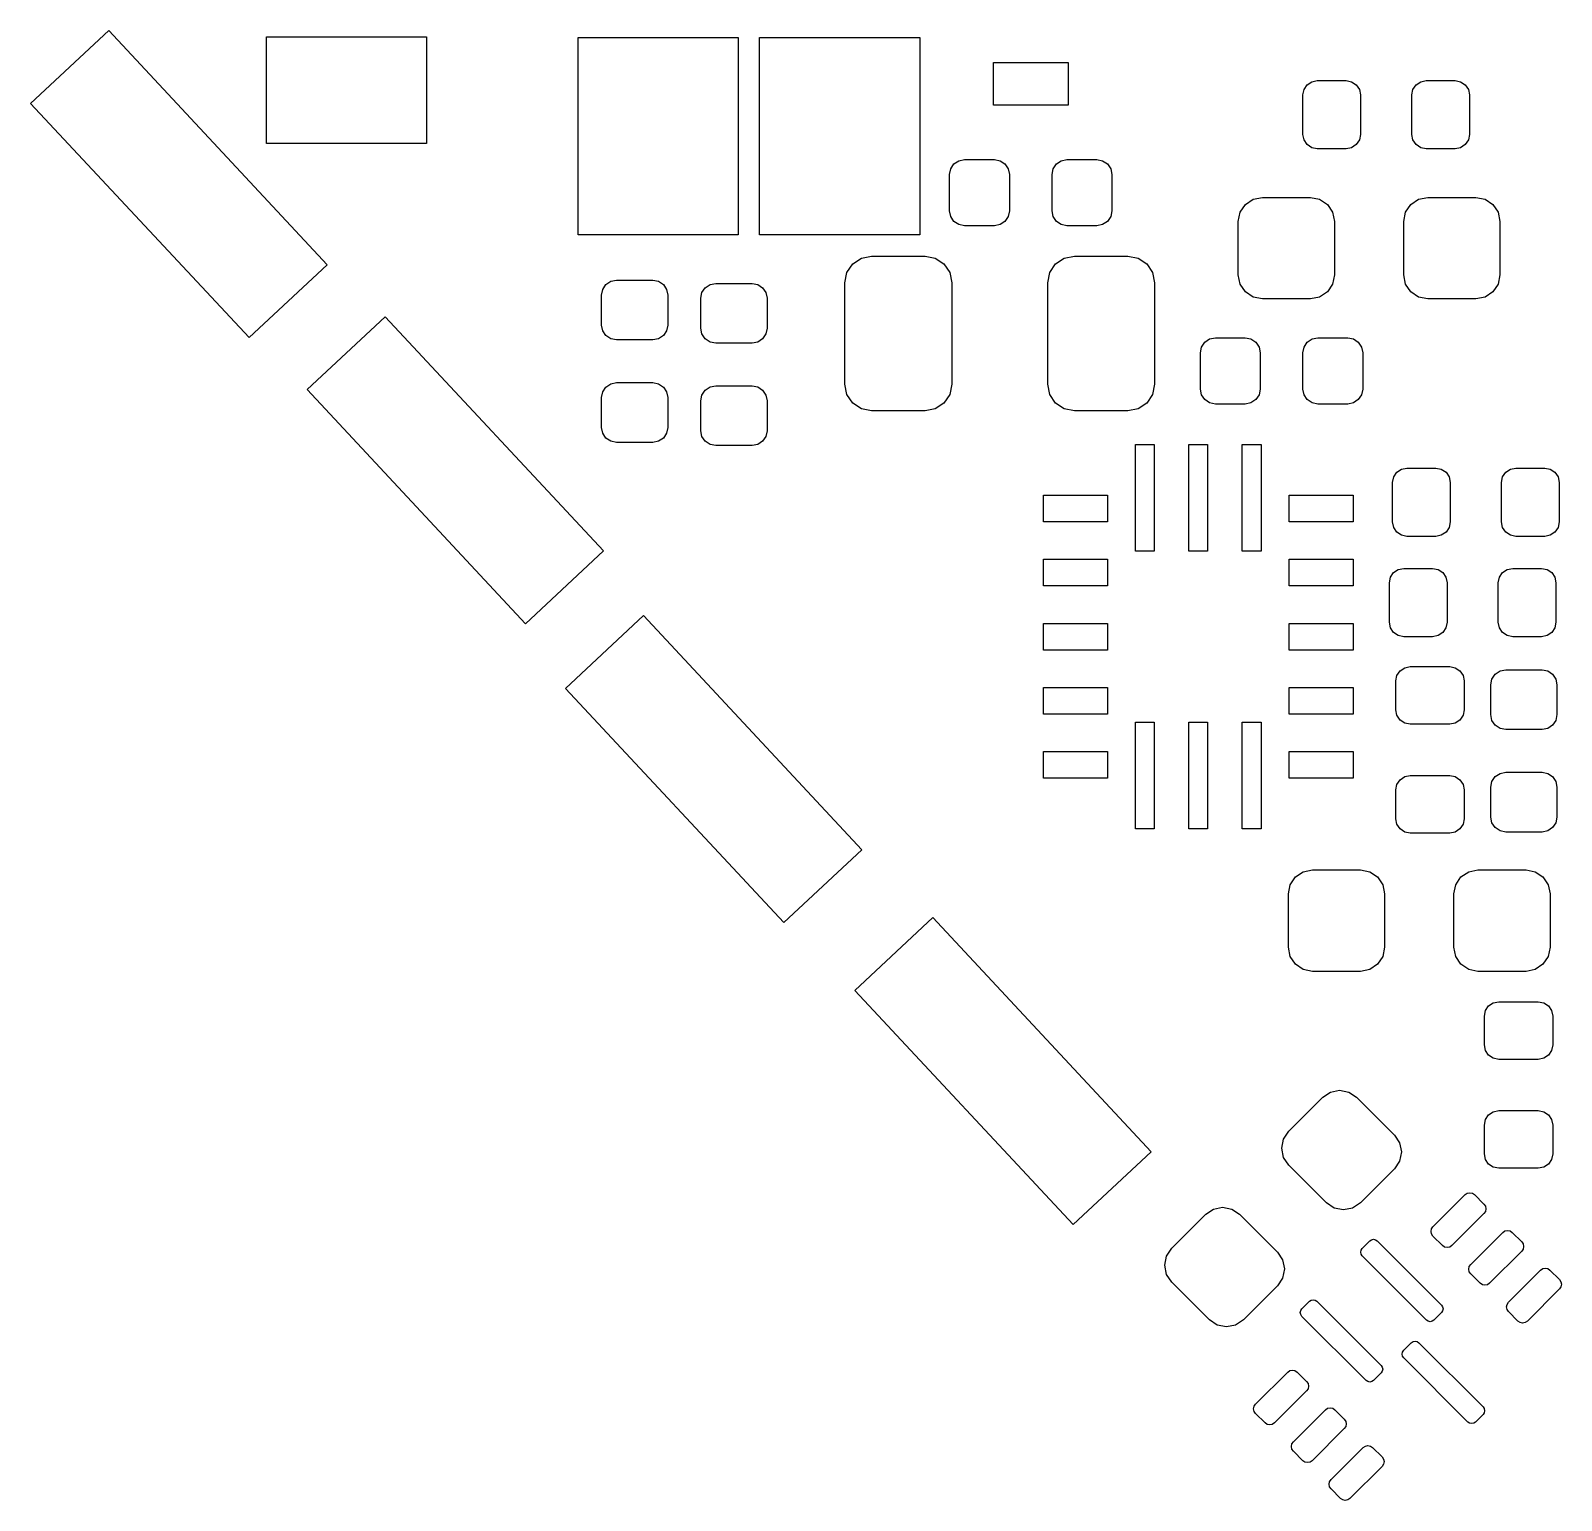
# Model space of a CAD drawing. Extents: x -26 to 30.3, y -6.7 to 48.3.
# Drawn here: x -14.53 to -0.19, y -2.39 to 11.38 of the extents above; entities that cross this region are included whole.
import ezdxf

# ---------------------------------------------------------------- set-up
doc = ezdxf.new("R2010")
doc.units = 0
doc.layers.add('BLACK', color=7, linetype='CONTINUOUS')

msp = doc.modelspace()

# ---------------------------------------------------------------- linework, layer by layer
at = {"layer": 'BLACK', "linetype": 'CONTINUOUS'}
for p, q in [((-14.534342, 10.697533), (-13.802989, 11.379532)), ((-13.802989, 11.379532), (-11.756994, 9.185471)), ((-12.325668, 10.321502), (-12.325668, 11.321502)), ((-12.325668, 11.321502), (-10.825668, 11.321502)), ((-10.825668, 11.321502), (-10.825668, 10.321502)), ((-9.405668, 9.466502), (-9.405668, 11.316502)), ((-9.405668, 11.316502), (-7.905668, 11.316502)), ((-7.905668, 11.316502), (-7.905668, 9.466502)), ((-7.705668, 9.466502), (-7.705668, 11.316502)), ((-7.705668, 11.316502), (-6.205668, 11.316502)), ((-6.205668, 11.316502), (-6.205668, 9.466502)), ((-5.515668, 10.681502), (-5.515668, 11.081502)), ((-5.515668, 11.081502), (-4.815668, 11.081502)), ((-4.815668, 11.081502), (-4.815668, 10.681502)), ((-2.576127, 10.871961), (-2.53233, 10.901226)), ((-2.53233, 10.901226), (-2.480668, 10.911502)), ((-2.480668, 10.911502), (-2.210668, 10.911502)), ((-2.210668, 10.911502), (-2.159006, 10.901226)), ((-2.159006, 10.901226), (-2.115209, 10.871961)), ((-1.556127, 10.871961), (-1.51233, 10.901226)), ((-1.51233, 10.901226), (-1.460668, 10.911502)), ((-1.460668, 10.911502), (-1.190668, 10.911502)), ((-1.190668, 10.911502), (-1.139006, 10.901226)), ((-1.139006, 10.901226), (-1.095209, 10.871961)), ((-2.615668, 10.776502), (-2.605392, 10.828164)), ((-2.615668, 10.406502), (-2.615668, 10.776502)), ((-2.605392, 10.828164), (-2.576127, 10.871961)), ((-2.115209, 10.871961), (-2.085944, 10.828164)), ((-2.085944, 10.828164), (-2.075668, 10.776502)), ((-2.075668, 10.776502), (-2.075668, 10.406502)), ((-1.595668, 10.776502), (-1.585392, 10.828164)), ((-1.595668, 10.406502), (-1.595668, 10.776502)), ((-1.585392, 10.828164), (-1.556127, 10.871961)), ((-1.095209, 10.871961), (-1.065944, 10.828164)), ((-1.065944, 10.828164), (-1.055668, 10.776502)), ((-1.055668, 10.776502), (-1.055668, 10.406502)), ((-12.488347, 8.503472), (-14.534342, 10.697533)), ((-4.815668, 10.681502), (-5.515668, 10.681502)), ((-2.605392, 10.35484), (-2.615668, 10.406502)), ((-2.576127, 10.311043), (-2.605392, 10.35484)), ((-2.085944, 10.35484), (-2.115209, 10.311043)), ((-2.075668, 10.406502), (-2.085944, 10.35484)), ((-1.585392, 10.35484), (-1.595668, 10.406502)), ((-1.556127, 10.311043), (-1.585392, 10.35484)), ((-1.065944, 10.35484), (-1.095209, 10.311043)), ((-1.055668, 10.406502), (-1.065944, 10.35484)), ((-10.825668, 10.321502), (-12.325668, 10.321502)), ((-2.53233, 10.281778), (-2.576127, 10.311043)), ((-2.480668, 10.271502), (-2.53233, 10.281778)), ((-2.210668, 10.271502), (-2.480668, 10.271502)), ((-2.159006, 10.281778), (-2.210668, 10.271502)), ((-2.115209, 10.311043), (-2.159006, 10.281778)), ((-1.51233, 10.281778), (-1.556127, 10.311043)), ((-1.460668, 10.271502), (-1.51233, 10.281778)), ((-1.190668, 10.271502), (-1.460668, 10.271502)), ((-1.139006, 10.281778), (-1.190668, 10.271502)), ((-1.095209, 10.311043), (-1.139006, 10.281778)), ((-5.925668, 10.031502), (-5.915011, 10.085078)), ((-5.915011, 10.085078), (-5.884663, 10.130497)), ((-5.884663, 10.130497), (-5.839244, 10.160845)), ((-5.839244, 10.160845), (-5.785668, 10.171502)), ((-5.785668, 10.171502), (-5.505668, 10.171502)), ((-5.505668, 10.171502), (-5.452092, 10.160845)), ((-5.452092, 10.160845), (-5.406673, 10.130497)), ((-5.406673, 10.130497), (-5.376325, 10.085078)), ((-5.376325, 10.085078), (-5.365668, 10.031502)), ((-4.965668, 10.031502), (-4.955011, 10.085078)), ((-4.955011, 10.085078), (-4.924663, 10.130497)), ((-4.924663, 10.130497), (-4.879244, 10.160845)), ((-4.879244, 10.160845), (-4.825668, 10.171502)), ((-4.825668, 10.171502), (-4.545668, 10.171502)), ((-4.545668, 10.171502), (-4.492092, 10.160845)), ((-4.492092, 10.160845), (-4.446673, 10.130497)), ((-4.446673, 10.130497), (-4.416325, 10.085078)), ((-4.416325, 10.085078), (-4.405668, 10.031502)), ((-5.925668, 9.691502), (-5.925668, 10.031502)), ((-5.365668, 10.031502), (-5.365668, 9.691502)), ((-4.965668, 9.691502), (-4.965668, 10.031502)), ((-4.405668, 10.031502), (-4.405668, 9.691502)), ((-3.154767, 9.750601), (-3.081772, 9.799375)), ((-3.081772, 9.799375), (-2.995668, 9.816502)), ((-2.995668, 9.816502), (-2.545668, 9.816502)), ((-2.545668, 9.816502), (-2.459564, 9.799375)), ((-2.459564, 9.799375), (-2.386569, 9.750601)), ((-1.604767, 9.750601), (-1.531772, 9.799375)), ((-1.531772, 9.799375), (-1.445668, 9.816502)), ((-1.445668, 9.816502), (-0.995668, 9.816502)), ((-0.995668, 9.816502), (-0.909564, 9.799375)), ((-0.909564, 9.799375), (-0.836569, 9.750601)), ((-5.915011, 9.637926), (-5.925668, 9.691502)), ((-5.884663, 9.592507), (-5.915011, 9.637926)), ((-5.376325, 9.637926), (-5.406673, 9.592507)), ((-5.365668, 9.691502), (-5.376325, 9.637926)), ((-4.955011, 9.637926), (-4.965668, 9.691502)), ((-4.924663, 9.592507), (-4.955011, 9.637926)), ((-4.416325, 9.637926), (-4.446673, 9.592507)), ((-4.405668, 9.691502), (-4.416325, 9.637926)), ((-3.220668, 9.591502), (-3.203541, 9.677606)), ((-3.203541, 9.677606), (-3.154767, 9.750601)), ((-2.386569, 9.750601), (-2.337795, 9.677606)), ((-2.337795, 9.677606), (-2.320668, 9.591502)), ((-1.670668, 9.591502), (-1.653541, 9.677606)), ((-1.653541, 9.677606), (-1.604767, 9.750601)), ((-0.836569, 9.750601), (-0.787795, 9.677606)), ((-0.787795, 9.677606), (-0.770668, 9.591502)), ((-7.905668, 9.466502), (-9.405668, 9.466502)), ((-6.205668, 9.466502), (-7.705668, 9.466502)), ((-5.839244, 9.562159), (-5.884663, 9.592507)), ((-5.785668, 9.551502), (-5.839244, 9.562159)), ((-5.505668, 9.551502), (-5.785668, 9.551502)), ((-5.452092, 9.562159), (-5.505668, 9.551502)), ((-5.406673, 9.592507), (-5.452092, 9.562159)), ((-4.879244, 9.562159), (-4.924663, 9.592507)), ((-4.825668, 9.551502), (-4.879244, 9.562159)), ((-4.545668, 9.551502), (-4.825668, 9.551502)), ((-4.492092, 9.562159), (-4.545668, 9.551502)), ((-4.446673, 9.592507), (-4.492092, 9.562159)), ((-3.220668, 9.091502), (-3.220668, 9.591502)), ((-2.320668, 9.591502), (-2.320668, 9.091502)), ((-1.670668, 9.091502), (-1.670668, 9.591502)), ((-0.770668, 9.591502), (-0.770668, 9.091502)), ((-11.756994, 9.185471), (-12.488347, 8.503472)), ((-6.886638, 9.112173), (-6.832445, 9.193279)), ((-6.832445, 9.193279), (-6.751339, 9.247472)), ((-6.751339, 9.247472), (-6.655668, 9.266502)), ((-6.655668, 9.266502), (-6.155668, 9.266502)), ((-6.155668, 9.266502), (-6.059997, 9.247472)), ((-6.059997, 9.247472), (-5.978891, 9.193279)), ((-5.978891, 9.193279), (-5.924698, 9.112173)), ((-4.986638, 9.112173), (-4.932445, 9.193279)), ((-4.932445, 9.193279), (-4.851339, 9.247472)), ((-4.851339, 9.247472), (-4.755668, 9.266502)), ((-4.755668, 9.266502), (-4.255668, 9.266502)), ((-4.255668, 9.266502), (-4.159997, 9.247472)), ((-4.159997, 9.247472), (-4.078891, 9.193279)), ((-4.078891, 9.193279), (-4.024698, 9.112173)), ((-9.099244, 9.030845), (-9.045668, 9.041502)), ((-9.045668, 9.041502), (-8.705668, 9.041502)), ((-8.705668, 9.041502), (-8.652092, 9.030845)), ((-6.905668, 9.016502), (-6.886638, 9.112173)), ((-5.924698, 9.112173), (-5.905668, 9.016502)), ((-5.005668, 9.016502), (-4.986638, 9.112173)), ((-4.024698, 9.112173), (-4.005668, 9.016502)), ((-3.203541, 9.005398), (-3.220668, 9.091502)), ((-2.320668, 9.091502), (-2.337795, 9.005398)), ((-1.653541, 9.005398), (-1.670668, 9.091502)), ((-0.770668, 9.091502), (-0.787795, 9.005398)), ((-9.185668, 8.901502), (-9.175011, 8.955078)), ((-9.185668, 8.621502), (-9.185668, 8.901502)), ((-9.175011, 8.955078), (-9.144663, 9.000497)), ((-9.144663, 9.000497), (-9.099244, 9.030845)), ((-8.652092, 9.030845), (-8.606673, 9.000497)), ((-8.606673, 9.000497), (-8.576325, 8.955078)), ((-8.576325, 8.955078), (-8.565668, 8.901502)), ((-8.565668, 8.901502), (-8.565668, 8.621502)), ((-8.255668, 8.871502), (-8.245011, 8.925078)), ((-8.245011, 8.925078), (-8.214663, 8.970497)), ((-8.214663, 8.970497), (-8.169244, 9.000845)), ((-8.169244, 9.000845), (-8.115668, 9.011502)), ((-8.115668, 9.011502), (-7.775668, 9.011502)), ((-7.775668, 9.011502), (-7.722092, 9.000845)), ((-7.722092, 9.000845), (-7.676673, 8.970497)), ((-7.676673, 8.970497), (-7.646325, 8.925078)), ((-7.646325, 8.925078), (-7.635668, 8.871502)), ((-6.905668, 8.066502), (-6.905668, 9.016502)), ((-5.905668, 9.016502), (-5.905668, 8.066502)), ((-5.005668, 8.066502), (-5.005668, 9.016502)), ((-4.005668, 9.016502), (-4.005668, 8.066502)), ((-3.154767, 8.932403), (-3.203541, 9.005398)), ((-3.081772, 8.883629), (-3.154767, 8.932403)), ((-2.386569, 8.932403), (-2.459564, 8.883629)), ((-2.337795, 9.005398), (-2.386569, 8.932403)), ((-1.604767, 8.932403), (-1.653541, 9.005398)), ((-1.531772, 8.883629), (-1.604767, 8.932403)), ((-0.836569, 8.932403), (-0.909564, 8.883629)), ((-0.787795, 9.005398), (-0.836569, 8.932403)), ((-8.255668, 8.591502), (-8.255668, 8.871502)), ((-7.635668, 8.871502), (-7.635668, 8.591502)), ((-2.995668, 8.866502), (-3.081772, 8.883629)), ((-2.545668, 8.866502), (-2.995668, 8.866502)), ((-2.459564, 8.883629), (-2.545668, 8.866502)), ((-1.445668, 8.866502), (-1.531772, 8.883629)), ((-0.995668, 8.866502), (-1.445668, 8.866502)), ((-0.909564, 8.883629), (-0.995668, 8.866502)), ((-11.944342, 8.017533), (-11.212989, 8.699532)), ((-11.212989, 8.699532), (-9.166994, 6.505471)), ((-9.175011, 8.567926), (-9.185668, 8.621502)), ((-8.565668, 8.621502), (-8.576325, 8.567926)), ((-9.144663, 8.522507), (-9.175011, 8.567926)), ((-9.099244, 8.492159), (-9.144663, 8.522507)), ((-9.045668, 8.481502), (-9.099244, 8.492159)), ((-8.705668, 8.481502), (-9.045668, 8.481502)), ((-8.652092, 8.492159), (-8.705668, 8.481502)), ((-8.606673, 8.522507), (-8.652092, 8.492159)), ((-8.576325, 8.567926), (-8.606673, 8.522507)), ((-8.245011, 8.537926), (-8.255668, 8.591502)), ((-8.214663, 8.492507), (-8.245011, 8.537926)), ((-8.169244, 8.462159), (-8.214663, 8.492507)), ((-8.115668, 8.451502), (-8.169244, 8.462159)), ((-7.722092, 8.462159), (-7.775668, 8.451502)), ((-7.676673, 8.492507), (-7.722092, 8.462159)), ((-7.646325, 8.537926), (-7.676673, 8.492507)), ((-7.635668, 8.591502), (-7.646325, 8.537926)), ((-3.534663, 8.460497), (-3.489244, 8.490845)), ((-3.489244, 8.490845), (-3.435668, 8.501502)), ((-3.435668, 8.501502), (-3.155668, 8.501502)), ((-3.155668, 8.501502), (-3.102092, 8.490845)), ((-3.102092, 8.490845), (-3.056673, 8.460497)), ((-2.574663, 8.460497), (-2.529244, 8.490845)), ((-2.529244, 8.490845), (-2.475668, 8.501502)), ((-2.475668, 8.501502), (-2.195668, 8.501502)), ((-2.195668, 8.501502), (-2.142092, 8.490845)), ((-2.142092, 8.490845), (-2.096673, 8.460497)), ((-7.775668, 8.451502), (-8.115668, 8.451502)), ((-3.575668, 8.361502), (-3.565011, 8.415078)), ((-3.575668, 8.021502), (-3.575668, 8.361502)), ((-3.565011, 8.415078), (-3.534663, 8.460497)), ((-3.056673, 8.460497), (-3.026325, 8.415078)), ((-3.026325, 8.415078), (-3.015668, 8.361502)), ((-3.015668, 8.361502), (-3.015668, 8.021502)), ((-2.615668, 8.361502), (-2.605011, 8.415078)), ((-2.615668, 8.021502), (-2.615668, 8.361502)), ((-2.605011, 8.415078), (-2.574663, 8.460497)), ((-2.096673, 8.460497), (-2.066325, 8.415078)), ((-2.066325, 8.415078), (-2.055668, 8.361502)), ((-2.055668, 8.361502), (-2.055668, 8.021502)), ((-9.175011, 7.995078), (-9.144663, 8.040497)), ((-9.144663, 8.040497), (-9.099244, 8.070845)), ((-9.099244, 8.070845), (-9.045668, 8.081502)), ((-9.045668, 8.081502), (-8.705668, 8.081502)), ((-8.705668, 8.081502), (-8.652092, 8.070845)), ((-8.652092, 8.070845), (-8.606673, 8.040497)), ((-8.606673, 8.040497), (-8.576325, 7.995078)), ((-8.214663, 8.010497), (-8.169244, 8.040845)), ((-8.169244, 8.040845), (-8.115668, 8.051502)), ((-8.115668, 8.051502), (-7.775668, 8.051502)), ((-7.775668, 8.051502), (-7.722092, 8.040845)), ((-7.722092, 8.040845), (-7.676673, 8.010497)), ((-6.886638, 7.970831), (-6.905668, 8.066502)), ((-5.905668, 8.066502), (-5.924698, 7.970831)), ((-4.986638, 7.970831), (-5.005668, 8.066502)), ((-4.005668, 8.066502), (-4.024698, 7.970831)), ((-9.898347, 5.823472), (-11.944342, 8.017533)), ((-9.185668, 7.941502), (-9.175011, 7.995078)), ((-9.185668, 7.661502), (-9.185668, 7.941502)), ((-8.576325, 7.995078), (-8.565668, 7.941502)), ((-8.565668, 7.941502), (-8.565668, 7.661502)), ((-8.255668, 7.911502), (-8.245011, 7.965078)), ((-8.255668, 7.631502), (-8.255668, 7.911502)), ((-8.245011, 7.965078), (-8.214663, 8.010497)), ((-7.676673, 8.010497), (-7.646325, 7.965078)), ((-7.646325, 7.965078), (-7.635668, 7.911502)), ((-7.635668, 7.911502), (-7.635668, 7.631502)), ((-6.832445, 7.889725), (-6.886638, 7.970831)), ((-6.751339, 7.835532), (-6.832445, 7.889725)), ((-5.978891, 7.889725), (-6.059997, 7.835532)), ((-5.924698, 7.970831), (-5.978891, 7.889725)), ((-4.932445, 7.889725), (-4.986638, 7.970831)), ((-4.851339, 7.835532), (-4.932445, 7.889725)), ((-4.078891, 7.889725), (-4.159997, 7.835532)), ((-4.024698, 7.970831), (-4.078891, 7.889725)), ((-3.565011, 7.967926), (-3.575668, 8.021502)), ((-3.534663, 7.922507), (-3.565011, 7.967926)), ((-3.489244, 7.892159), (-3.534663, 7.922507)), ((-3.435668, 7.881502), (-3.489244, 7.892159)), ((-3.102092, 7.892159), (-3.155668, 7.881502)), ((-3.056673, 7.922507), (-3.102092, 7.892159)), ((-3.026325, 7.967926), (-3.056673, 7.922507)), ((-3.015668, 8.021502), (-3.026325, 7.967926)), ((-2.605011, 7.967926), (-2.615668, 8.021502)), ((-2.574663, 7.922507), (-2.605011, 7.967926)), ((-2.529244, 7.892159), (-2.574663, 7.922507)), ((-2.475668, 7.881502), (-2.529244, 7.892159)), ((-2.142092, 7.892159), (-2.195668, 7.881502)), ((-2.096673, 7.922507), (-2.142092, 7.892159)), ((-2.066325, 7.967926), (-2.096673, 7.922507)), ((-2.055668, 8.021502), (-2.066325, 7.967926)), ((-6.655668, 7.816502), (-6.751339, 7.835532)), ((-6.155668, 7.816502), (-6.655668, 7.816502)), ((-6.059997, 7.835532), (-6.155668, 7.816502)), ((-4.755668, 7.816502), (-4.851339, 7.835532)), ((-4.255668, 7.816502), (-4.755668, 7.816502)), ((-4.159997, 7.835532), (-4.255668, 7.816502)), ((-3.155668, 7.881502), (-3.435668, 7.881502)), ((-2.195668, 7.881502), (-2.475668, 7.881502)), ((-9.175011, 7.607926), (-9.185668, 7.661502)), ((-9.144663, 7.562507), (-9.175011, 7.607926)), ((-8.576325, 7.607926), (-8.606673, 7.562507)), ((-8.565668, 7.661502), (-8.576325, 7.607926)), ((-8.245011, 7.577926), (-8.255668, 7.631502)), ((-7.635668, 7.631502), (-7.646325, 7.577926)), ((-9.099244, 7.532159), (-9.144663, 7.562507)), ((-9.045668, 7.521502), (-9.099244, 7.532159)), ((-8.705668, 7.521502), (-9.045668, 7.521502)), ((-8.652092, 7.532159), (-8.705668, 7.521502)), ((-8.606673, 7.562507), (-8.652092, 7.532159)), ((-8.214663, 7.532507), (-8.245011, 7.577926)), ((-8.169244, 7.502159), (-8.214663, 7.532507)), ((-8.115668, 7.491502), (-8.169244, 7.502159)), ((-7.775668, 7.491502), (-8.115668, 7.491502)), ((-7.722092, 7.502159), (-7.775668, 7.491502)), ((-7.676673, 7.532507), (-7.722092, 7.502159)), ((-7.646325, 7.577926), (-7.676673, 7.532507)), ((-4.183168, 6.501502), (-4.183168, 7.501502)), ((-4.183168, 7.501502), (-4.008168, 7.501502)), ((-4.008168, 7.501502), (-4.008168, 6.501502)), ((-3.683168, 6.501502), (-3.683168, 7.501502)), ((-3.683168, 7.501502), (-3.508168, 7.501502)), ((-3.508168, 7.501502), (-3.508168, 6.501502)), ((-3.183168, 6.501502), (-3.183168, 7.501502)), ((-3.183168, 7.501502), (-3.008168, 7.501502)), ((-3.008168, 7.501502), (-3.008168, 6.501502)), ((-1.775668, 7.146502), (-1.765392, 7.198164)), ((-1.765392, 7.198164), (-1.736127, 7.241961)), ((-1.736127, 7.241961), (-1.69233, 7.271226)), ((-1.69233, 7.271226), (-1.640668, 7.281502)), ((-1.640668, 7.281502), (-1.370668, 7.281502)), ((-1.370668, 7.281502), (-1.319006, 7.271226)), ((-1.319006, 7.271226), (-1.275209, 7.241961)), ((-1.275209, 7.241961), (-1.245944, 7.198164)), ((-1.245944, 7.198164), (-1.235668, 7.146502)), ((-0.755668, 7.146502), (-0.745392, 7.198164)), ((-0.745392, 7.198164), (-0.716127, 7.241961)), ((-0.716127, 7.241961), (-0.67233, 7.271226)), ((-0.67233, 7.271226), (-0.620668, 7.281502)), ((-0.620668, 7.281502), (-0.350668, 7.281502)), ((-0.350668, 7.281502), (-0.299006, 7.271226)), ((-0.299006, 7.271226), (-0.255209, 7.241961)), ((-0.255209, 7.241961), (-0.225944, 7.198164)), ((-0.225944, 7.198164), (-0.215668, 7.146502)), ((-1.775668, 6.776502), (-1.775668, 7.146502)), ((-1.235668, 7.146502), (-1.235668, 6.776502)), ((-0.755668, 6.776502), (-0.755668, 7.146502)), ((-0.215668, 7.146502), (-0.215668, 6.776502)), ((-5.045668, 6.776502), (-5.045668, 7.026502)), ((-5.045668, 7.026502), (-4.445668, 7.026502)), ((-4.445668, 7.026502), (-4.445668, 6.776502)), ((-2.745668, 6.776502), (-2.745668, 7.026502)), ((-2.745668, 7.026502), (-2.145668, 7.026502)), ((-2.145668, 7.026502), (-2.145668, 6.776502)), ((-4.445668, 6.776502), (-5.045668, 6.776502)), ((-2.145668, 6.776502), (-2.745668, 6.776502)), ((-1.765392, 6.72484), (-1.775668, 6.776502)), ((-1.235668, 6.776502), (-1.245944, 6.72484)), ((-0.745392, 6.72484), (-0.755668, 6.776502)), ((-0.215668, 6.776502), (-0.225944, 6.72484)), ((-1.736127, 6.681043), (-1.765392, 6.72484)), ((-1.69233, 6.651778), (-1.736127, 6.681043)), ((-1.640668, 6.641502), (-1.69233, 6.651778)), ((-1.370668, 6.641502), (-1.640668, 6.641502)), ((-1.319006, 6.651778), (-1.370668, 6.641502)), ((-1.275209, 6.681043), (-1.319006, 6.651778)), ((-1.245944, 6.72484), (-1.275209, 6.681043)), ((-0.716127, 6.681043), (-0.745392, 6.72484)), ((-0.67233, 6.651778), (-0.716127, 6.681043)), ((-0.620668, 6.641502), (-0.67233, 6.651778)), ((-0.350668, 6.641502), (-0.620668, 6.641502)), ((-0.299006, 6.651778), (-0.350668, 6.641502)), ((-0.255209, 6.681043), (-0.299006, 6.651778)), ((-0.225944, 6.72484), (-0.255209, 6.681043)), ((-9.166994, 6.505471), (-9.898347, 5.823472)), ((-4.008168, 6.501502), (-4.183168, 6.501502)), ((-3.508168, 6.501502), (-3.683168, 6.501502)), ((-3.008168, 6.501502), (-3.183168, 6.501502)), ((-5.045668, 6.176502), (-5.045668, 6.426502)), ((-5.045668, 6.426502), (-4.445668, 6.426502)), ((-4.445668, 6.426502), (-4.445668, 6.176502)), ((-2.745668, 6.176502), (-2.745668, 6.426502)), ((-2.745668, 6.426502), (-2.145668, 6.426502)), ((-2.145668, 6.426502), (-2.145668, 6.176502)), ((-1.766127, 6.301961), (-1.72233, 6.331226)), ((-1.72233, 6.331226), (-1.670668, 6.341502)), ((-1.670668, 6.341502), (-1.400668, 6.341502)), ((-1.400668, 6.341502), (-1.349006, 6.331226)), ((-1.349006, 6.331226), (-1.305209, 6.301961)), ((-0.746127, 6.301961), (-0.70233, 6.331226)), ((-0.70233, 6.331226), (-0.650668, 6.341502)), ((-0.650668, 6.341502), (-0.380668, 6.341502)), ((-0.380668, 6.341502), (-0.329006, 6.331226)), ((-0.329006, 6.331226), (-0.285209, 6.301961)), ((-4.445668, 6.176502), (-5.045668, 6.176502)), ((-2.145668, 6.176502), (-2.745668, 6.176502)), ((-1.805668, 6.206502), (-1.795392, 6.258164)), ((-1.805668, 5.836502), (-1.805668, 6.206502)), ((-1.795392, 6.258164), (-1.766127, 6.301961)), ((-1.305209, 6.301961), (-1.275944, 6.258164)), ((-1.275944, 6.258164), (-1.265668, 6.206502)), ((-1.265668, 6.206502), (-1.265668, 5.836502)), ((-0.785668, 6.206502), (-0.775392, 6.258164)), ((-0.785668, 5.836502), (-0.785668, 6.206502)), ((-0.775392, 6.258164), (-0.746127, 6.301961)), ((-0.285209, 6.301961), (-0.255944, 6.258164)), ((-0.255944, 6.258164), (-0.245668, 6.206502)), ((-0.245668, 6.206502), (-0.245668, 5.836502)), ((-9.524342, 5.217533), (-8.792989, 5.899532)), ((-8.792989, 5.899532), (-6.746994, 3.705471)), ((-5.045668, 5.576502), (-5.045668, 5.826502)), ((-5.045668, 5.826502), (-4.445668, 5.826502)), ((-4.445668, 5.826502), (-4.445668, 5.576502)), ((-2.745668, 5.576502), (-2.745668, 5.826502)), ((-2.745668, 5.826502), (-2.145668, 5.826502)), ((-2.145668, 5.826502), (-2.145668, 5.576502)), ((-1.795392, 5.78484), (-1.805668, 5.836502)), ((-1.766127, 5.741043), (-1.795392, 5.78484)), ((-1.72233, 5.711778), (-1.766127, 5.741043)), ((-1.305209, 5.741043), (-1.349006, 5.711778)), ((-1.275944, 5.78484), (-1.305209, 5.741043)), ((-1.265668, 5.836502), (-1.275944, 5.78484)), ((-0.775392, 5.78484), (-0.785668, 5.836502)), ((-0.746127, 5.741043), (-0.775392, 5.78484)), ((-0.70233, 5.711778), (-0.746127, 5.741043)), ((-0.285209, 5.741043), (-0.329006, 5.711778)), ((-0.255944, 5.78484), (-0.285209, 5.741043)), ((-0.245668, 5.836502), (-0.255944, 5.78484)), ((-1.670668, 5.701502), (-1.72233, 5.711778)), ((-1.400668, 5.701502), (-1.670668, 5.701502)), ((-1.349006, 5.711778), (-1.400668, 5.701502)), ((-0.650668, 5.701502), (-0.70233, 5.711778)), ((-0.380668, 5.701502), (-0.650668, 5.701502)), ((-0.329006, 5.711778), (-0.380668, 5.701502)), ((-4.445668, 5.576502), (-5.045668, 5.576502)), ((-2.145668, 5.576502), (-2.745668, 5.576502)), ((-1.745668, 5.286502), (-1.735392, 5.338164)), ((-1.735392, 5.338164), (-1.706127, 5.381961)), ((-1.706127, 5.381961), (-1.66233, 5.411226)), ((-1.66233, 5.411226), (-1.610668, 5.421502)), ((-1.610668, 5.421502), (-1.240668, 5.421502)), ((-1.240668, 5.421502), (-1.189006, 5.411226)), ((-1.189006, 5.411226), (-1.145209, 5.381961)), ((-1.145209, 5.381961), (-1.115944, 5.338164)), ((-1.115944, 5.338164), (-1.105668, 5.286502)), ((-0.845011, 5.305078), (-0.814663, 5.350497)), ((-0.814663, 5.350497), (-0.769244, 5.380845)), ((-0.769244, 5.380845), (-0.715668, 5.391502)), ((-0.715668, 5.391502), (-0.375668, 5.391502)), ((-0.375668, 5.391502), (-0.322092, 5.380845)), ((-0.322092, 5.380845), (-0.276673, 5.350497)), ((-0.276673, 5.350497), (-0.246325, 5.305078)), ((-7.478347, 3.023472), (-9.524342, 5.217533)), ((-5.045668, 4.976502), (-5.045668, 5.226502)), ((-5.045668, 5.226502), (-4.445668, 5.226502)), ((-4.445668, 5.226502), (-4.445668, 4.976502)), ((-2.745668, 4.976502), (-2.745668, 5.226502)), ((-2.745668, 5.226502), (-2.145668, 5.226502)), ((-2.145668, 5.226502), (-2.145668, 4.976502)), ((-1.745668, 5.016502), (-1.745668, 5.286502)), ((-1.105668, 5.286502), (-1.105668, 5.016502)), ((-0.855668, 5.251502), (-0.845011, 5.305078)), ((-0.855668, 4.971502), (-0.855668, 5.251502)), ((-0.246325, 5.305078), (-0.235668, 5.251502)), ((-0.235668, 5.251502), (-0.235668, 4.971502)), ((-4.445668, 4.976502), (-5.045668, 4.976502)), ((-4.183168, 3.901502), (-4.183168, 4.901502)), ((-4.183168, 4.901502), (-4.008168, 4.901502)), ((-4.008168, 4.901502), (-4.008168, 3.901502)), ((-3.683168, 3.901502), (-3.683168, 4.901502)), ((-3.683168, 4.901502), (-3.508168, 4.901502)), ((-3.508168, 4.901502), (-3.508168, 3.901502)), ((-3.183168, 3.901502), (-3.183168, 4.901502)), ((-3.183168, 4.901502), (-3.008168, 4.901502)), ((-3.008168, 4.901502), (-3.008168, 3.901502)), ((-2.145668, 4.976502), (-2.745668, 4.976502)), ((-1.735392, 4.96484), (-1.745668, 5.016502)), ((-1.706127, 4.921043), (-1.735392, 4.96484)), ((-1.66233, 4.891778), (-1.706127, 4.921043)), ((-1.610668, 4.881502), (-1.66233, 4.891778)), ((-1.240668, 4.881502), (-1.610668, 4.881502)), ((-1.189006, 4.891778), (-1.240668, 4.881502)), ((-1.145209, 4.921043), (-1.189006, 4.891778)), ((-1.115944, 4.96484), (-1.145209, 4.921043)), ((-1.105668, 5.016502), (-1.115944, 4.96484)), ((-0.845011, 4.917926), (-0.855668, 4.971502)), ((-0.814663, 4.872507), (-0.845011, 4.917926)), ((-0.246325, 4.917926), (-0.276673, 4.872507)), ((-0.235668, 4.971502), (-0.246325, 4.917926)), ((-0.769244, 4.842159), (-0.814663, 4.872507)), ((-0.715668, 4.831502), (-0.769244, 4.842159)), ((-0.375668, 4.831502), (-0.715668, 4.831502)), ((-0.322092, 4.842159), (-0.375668, 4.831502)), ((-0.276673, 4.872507), (-0.322092, 4.842159)), ((-5.045668, 4.376502), (-5.045668, 4.626502)), ((-5.045668, 4.626502), (-4.445668, 4.626502)), ((-4.445668, 4.626502), (-4.445668, 4.376502)), ((-2.745668, 4.376502), (-2.745668, 4.626502)), ((-2.745668, 4.626502), (-2.145668, 4.626502)), ((-2.145668, 4.626502), (-2.145668, 4.376502)), ((-4.445668, 4.376502), (-5.045668, 4.376502)), ((-2.145668, 4.376502), (-2.745668, 4.376502)), ((-1.745668, 4.266502), (-1.735392, 4.318164)), ((-1.735392, 4.318164), (-1.706127, 4.361961)), ((-1.706127, 4.361961), (-1.66233, 4.391226)), ((-1.66233, 4.391226), (-1.610668, 4.401502)), ((-1.610668, 4.401502), (-1.240668, 4.401502)), ((-1.240668, 4.401502), (-1.189006, 4.391226)), ((-1.189006, 4.391226), (-1.145209, 4.361961)), ((-1.145209, 4.361961), (-1.115944, 4.318164)), ((-1.115944, 4.318164), (-1.105668, 4.266502)), ((-0.855668, 4.291502), (-0.845011, 4.345078)), ((-0.845011, 4.345078), (-0.814663, 4.390497)), ((-0.814663, 4.390497), (-0.769244, 4.420845)), ((-0.769244, 4.420845), (-0.715668, 4.431502)), ((-0.715668, 4.431502), (-0.375668, 4.431502)), ((-0.375668, 4.431502), (-0.322092, 4.420845)), ((-0.322092, 4.420845), (-0.276673, 4.390497)), ((-0.276673, 4.390497), (-0.246325, 4.345078)), ((-0.246325, 4.345078), (-0.235668, 4.291502)), ((-1.745668, 3.996502), (-1.745668, 4.266502)), ((-1.105668, 4.266502), (-1.105668, 3.996502)), ((-0.855668, 4.011502), (-0.855668, 4.291502)), ((-0.235668, 4.291502), (-0.235668, 4.011502)), ((-4.008168, 3.901502), (-4.183168, 3.901502)), ((-3.508168, 3.901502), (-3.683168, 3.901502)), ((-3.008168, 3.901502), (-3.183168, 3.901502)), ((-1.735392, 3.94484), (-1.745668, 3.996502)), ((-1.706127, 3.901043), (-1.735392, 3.94484)), ((-1.66233, 3.871778), (-1.706127, 3.901043)), ((-1.145209, 3.901043), (-1.189006, 3.871778)), ((-1.115944, 3.94484), (-1.145209, 3.901043)), ((-1.105668, 3.996502), (-1.115944, 3.94484)), ((-0.845011, 3.957926), (-0.855668, 4.011502)), ((-0.814663, 3.912507), (-0.845011, 3.957926)), ((-0.769244, 3.882159), (-0.814663, 3.912507)), ((-0.715668, 3.871502), (-0.769244, 3.882159)), ((-0.322092, 3.882159), (-0.375668, 3.871502)), ((-0.276673, 3.912507), (-0.322092, 3.882159)), ((-0.246325, 3.957926), (-0.276673, 3.912507)), ((-0.235668, 4.011502), (-0.246325, 3.957926)), ((-1.610668, 3.861502), (-1.66233, 3.871778)), ((-1.240668, 3.861502), (-1.610668, 3.861502)), ((-1.189006, 3.871778), (-1.240668, 3.861502)), ((-0.375668, 3.871502), (-0.715668, 3.871502)), ((-6.746994, 3.705471), (-7.478347, 3.023472)), ((-2.733541, 3.377606), (-2.684767, 3.450601)), ((-2.684767, 3.450601), (-2.611772, 3.499375)), ((-2.611772, 3.499375), (-2.525668, 3.516502)), ((-2.525668, 3.516502), (-2.075668, 3.516502)), ((-2.075668, 3.516502), (-1.989564, 3.499375)), ((-1.989564, 3.499375), (-1.916569, 3.450601)), ((-1.916569, 3.450601), (-1.867795, 3.377606)), ((-1.183541, 3.377606), (-1.134767, 3.450601)), ((-1.134767, 3.450601), (-1.061772, 3.499375)), ((-1.061772, 3.499375), (-0.975668, 3.516502)), ((-0.975668, 3.516502), (-0.525668, 3.516502)), ((-0.525668, 3.516502), (-0.439564, 3.499375)), ((-0.439564, 3.499375), (-0.366569, 3.450601)), ((-0.366569, 3.450601), (-0.317795, 3.377606)), ((-2.750668, 3.291502), (-2.733541, 3.377606)), ((-1.867795, 3.377606), (-1.850668, 3.291502)), ((-1.200668, 3.291502), (-1.183541, 3.377606)), ((-0.317795, 3.377606), (-0.300668, 3.291502)), ((-2.750668, 2.791502), (-2.750668, 3.291502)), ((-1.850668, 3.291502), (-1.850668, 2.791502)), ((-1.200668, 2.791502), (-1.200668, 3.291502)), ((-0.300668, 3.291502), (-0.300668, 2.791502)), ((-6.814342, 2.387533), (-6.082989, 3.069532)), ((-6.082989, 3.069532), (-4.036994, 0.875471)), ((-2.733541, 2.705398), (-2.750668, 2.791502)), ((-1.850668, 2.791502), (-1.867795, 2.705398)), ((-1.183541, 2.705398), (-1.200668, 2.791502)), ((-0.300668, 2.791502), (-0.317795, 2.705398)), ((-2.684767, 2.632403), (-2.733541, 2.705398)), ((-2.611772, 2.583629), (-2.684767, 2.632403)), ((-2.525668, 2.566502), (-2.611772, 2.583629)), ((-1.989564, 2.583629), (-2.075668, 2.566502)), ((-1.916569, 2.632403), (-1.989564, 2.583629)), ((-1.867795, 2.705398), (-1.916569, 2.632403)), ((-1.134767, 2.632403), (-1.183541, 2.705398)), ((-1.061772, 2.583629), (-1.134767, 2.632403)), ((-0.975668, 2.566502), (-1.061772, 2.583629)), ((-0.439564, 2.583629), (-0.525668, 2.566502)), ((-0.366569, 2.632403), (-0.439564, 2.583629)), ((-0.317795, 2.705398), (-0.366569, 2.632403)), ((-2.075668, 2.566502), (-2.525668, 2.566502)), ((-0.525668, 2.566502), (-0.975668, 2.566502)), ((-4.768347, 0.193472), (-6.814342, 2.387533)), ((-0.915667, 2.146502), (-0.905391, 2.198164)), ((-0.905391, 2.198164), (-0.876126, 2.241961)), ((-0.876126, 2.241961), (-0.832329, 2.271226)), ((-0.832329, 2.271226), (-0.780667, 2.281502)), ((-0.780667, 2.281502), (-0.410667, 2.281502)), ((-0.410667, 2.281502), (-0.359005, 2.271226)), ((-0.359005, 2.271226), (-0.315208, 2.241961)), ((-0.315208, 2.241961), (-0.285943, 2.198164)), ((-0.285943, 2.198164), (-0.275667, 2.146502)), ((-0.915667, 1.876502), (-0.915667, 2.146502)), ((-0.275667, 2.146502), (-0.275667, 1.876502)), ((-0.905391, 1.82484), (-0.915667, 1.876502)), ((-0.275667, 1.876502), (-0.285943, 1.82484)), ((-0.876126, 1.781043), (-0.905391, 1.82484)), ((-0.832329, 1.751778), (-0.876126, 1.781043)), ((-0.780667, 1.741502), (-0.832329, 1.751778)), ((-0.410667, 1.741502), (-0.780667, 1.741502)), ((-0.359005, 1.751778), (-0.410667, 1.741502)), ((-0.315208, 1.781043), (-0.359005, 1.751778)), ((-0.285943, 1.82484), (-0.315208, 1.781043)), ((-2.430553, 1.386617), (-2.357557, 1.435391)), ((-2.357557, 1.435391), (-2.271454, 1.452518)), ((-2.271454, 1.452518), (-2.18535, 1.435391)), ((-2.18535, 1.435391), (-2.112355, 1.386617)), ((-2.748751, 1.068419), (-2.430553, 1.386617)), ((-2.112355, 1.386617), (-1.758801, 1.033063)), ((-0.915669, 1.126502), (-0.905393, 1.178164)), ((-0.905393, 1.178164), (-0.876128, 1.221961)), ((-0.876128, 1.221961), (-0.832331, 1.251226)), ((-0.832331, 1.251226), (-0.780669, 1.261502)), ((-0.780669, 1.261502), (-0.410669, 1.261502)), ((-0.410669, 1.261502), (-0.359007, 1.251226)), ((-0.359007, 1.251226), (-0.31521, 1.221961)), ((-0.31521, 1.221961), (-0.285945, 1.178164)), ((-0.285945, 1.178164), (-0.275669, 1.126502)), ((-2.797525, 0.995423), (-2.748751, 1.068419)), ((-1.758801, 1.033063), (-1.710027, 0.960068)), ((-0.915669, 0.856502), (-0.915669, 1.126502)), ((-0.275669, 1.126502), (-0.275669, 0.856502)), ((-4.036994, 0.875471), (-4.768347, 0.193472)), ((-2.814652, 0.90932), (-2.797525, 0.995423)), ((-2.797525, 0.823216), (-2.814652, 0.90932)), ((-1.710027, 0.960068), (-1.6929, 0.873964)), ((-1.6929, 0.873964), (-1.710027, 0.787861)), ((-2.748751, 0.750221), (-2.797525, 0.823216)), ((-2.395197, 0.396667), (-2.748751, 0.750221)), ((-1.710027, 0.787861), (-1.758801, 0.714865)), ((-0.905393, 0.80484), (-0.915669, 0.856502)), ((-0.876128, 0.761043), (-0.905393, 0.80484)), ((-0.832331, 0.731778), (-0.876128, 0.761043)), ((-0.780669, 0.721502), (-0.832331, 0.731778)), ((-0.410669, 0.721502), (-0.780669, 0.721502)), ((-0.359007, 0.731778), (-0.410669, 0.721502)), ((-0.31521, 0.761043), (-0.359007, 0.731778)), ((-0.285945, 0.80484), (-0.31521, 0.761043)), ((-0.275669, 0.856502), (-0.285945, 0.80484)), ((-1.758801, 0.714865), (-2.076999, 0.396667)), ((-1.39702, 0.174034), (-1.096499, 0.474555)), ((-1.096499, 0.474555), (-1.076222, 0.488103)), ((-1.076222, 0.488103), (-1.052305, 0.49286)), ((-1.052305, 0.49286), (-1.028388, 0.488103)), ((-1.028388, 0.488103), (-1.008111, 0.474555)), ((-1.008111, 0.474555), (-0.919722, 0.386166)), ((-3.844767, -0.027597), (-3.526569, 0.290601)), ((-3.526569, 0.290601), (-3.453573, 0.339375)), ((-3.453573, 0.339375), (-3.36747, 0.356502)), ((-3.36747, 0.356502), (-3.281366, 0.339375)), ((-3.281366, 0.339375), (-3.208371, 0.290601)), ((-3.208371, 0.290601), (-2.854817, -0.062953)), ((-2.322202, 0.347893), (-2.395197, 0.396667)), ((-2.236098, 0.330766), (-2.322202, 0.347893)), ((-2.149995, 0.347893), (-2.236098, 0.330766)), ((-2.076999, 0.396667), (-2.149995, 0.347893)), ((-0.919722, 0.297778), (-1.220243, -0.002743)), ((-0.919722, 0.386166), (-0.906174, 0.365889)), ((-0.906174, 0.318055), (-0.919722, 0.297778)), ((-0.906174, 0.365889), (-0.901417, 0.341972)), ((-0.901417, 0.341972), (-0.906174, 0.318055)), ((-1.415325, 0.12984), (-1.410568, 0.153757)), ((-1.410568, 0.153757), (-1.39702, 0.174034)), ((-2.059932, -0.02926), (-1.989221, 0.041451)), ((-1.989221, 0.041451), (-1.973, 0.05229)), ((-1.973, 0.05229), (-1.953866, 0.056095)), ((-1.953866, 0.056095), (-1.934732, 0.05229)), ((-1.934732, 0.05229), (-1.918511, 0.041451)), ((-1.918511, 0.041451), (-1.31747, -0.55959)), ((-1.410568, 0.105923), (-1.415325, 0.12984)), ((-1.39702, 0.085646), (-1.410568, 0.105923)), ((-1.308631, -0.002743), (-1.39702, 0.085646)), ((-1.043466, -0.179519), (-0.742945, 0.121002)), ((-0.742945, 0.121002), (-0.722668, 0.13455)), ((-0.722668, 0.13455), (-0.698751, 0.139307)), ((-0.698751, 0.139307), (-0.674834, 0.13455)), ((-0.674834, 0.13455), (-0.654557, 0.121002)), ((-0.654557, 0.121002), (-0.566168, 0.032613)), ((-0.566168, 0.032613), (-0.55262, 0.012336)), ((-0.55262, 0.012336), (-0.547863, -0.011581)), ((-3.910668, -0.186696), (-3.893541, -0.100593)), ((-3.893541, -0.100593), (-3.844767, -0.027597)), ((-2.854817, -0.062953), (-2.806043, -0.135948)), ((-2.806043, -0.135948), (-2.788916, -0.222052)), ((-2.074576, -0.064615), (-2.070771, -0.045481)), ((-2.070771, -0.083749), (-2.074576, -0.064615)), ((-2.070771, -0.045481), (-2.059932, -0.02926)), ((-2.059932, -0.09997), (-2.070771, -0.083749)), ((-1.458891, -0.701011), (-2.059932, -0.09997)), ((-1.288354, -0.016291), (-1.308631, -0.002743)), ((-1.264437, -0.021048), (-1.288354, -0.016291)), ((-1.24052, -0.016291), (-1.264437, -0.021048)), ((-1.220243, -0.002743), (-1.24052, -0.016291)), ((-0.566168, -0.055775), (-0.866689, -0.356296)), ((-0.55262, -0.035498), (-0.566168, -0.055775)), ((-0.547863, -0.011581), (-0.55262, -0.035498)), ((-3.893541, -0.2728), (-3.910668, -0.186696)), ((-3.844767, -0.345795), (-3.893541, -0.2728)), ((-2.788916, -0.222052), (-2.806043, -0.308155)), ((-1.061771, -0.223713), (-1.057014, -0.199796)), ((-1.057014, -0.24763), (-1.061771, -0.223713)), ((-1.057014, -0.199796), (-1.043466, -0.179519)), ((-1.043466, -0.267907), (-1.057014, -0.24763)), ((-0.955077, -0.356296), (-1.043466, -0.267907)), ((-0.689913, -0.533073), (-0.389392, -0.232552)), ((-0.389392, -0.232552), (-0.369115, -0.219004)), ((-0.369115, -0.219004), (-0.345198, -0.214247)), ((-0.345198, -0.214247), (-0.321281, -0.219004)), ((-0.321281, -0.219004), (-0.301004, -0.232552)), ((-0.301004, -0.232552), (-0.212615, -0.320941)), ((-3.491213, -0.699349), (-3.844767, -0.345795)), ((-2.854817, -0.381151), (-3.173015, -0.699349)), ((-2.806043, -0.308155), (-2.854817, -0.381151)), ((-0.9348, -0.369844), (-0.955077, -0.356296)), ((-0.910883, -0.374601), (-0.9348, -0.369844)), ((-0.886966, -0.369844), (-0.910883, -0.374601)), ((-0.866689, -0.356296), (-0.886966, -0.369844)), ((-0.212615, -0.409329), (-0.513136, -0.70985)), ((-0.212615, -0.320941), (-0.199067, -0.341218)), ((-0.199067, -0.389052), (-0.212615, -0.409329)), ((-0.199067, -0.341218), (-0.19431, -0.365135)), ((-0.19431, -0.365135), (-0.199067, -0.389052)), ((-2.625617, -0.594945), (-2.554906, -0.524234)), ((-2.554906, -0.524234), (-2.538685, -0.513395)), ((-2.538685, -0.513395), (-2.519551, -0.50959)), ((-2.519551, -0.50959), (-2.500417, -0.513395)), ((-2.500417, -0.513395), (-2.484196, -0.524234)), ((-2.484196, -0.524234), (-1.883155, -1.125275)), ((-1.31747, -0.55959), (-1.306631, -0.575811)), ((-0.708218, -0.577267), (-0.703461, -0.55335)), ((-0.703461, -0.55335), (-0.689913, -0.533073)), ((-3.418218, -0.748123), (-3.491213, -0.699349)), ((-3.173015, -0.699349), (-3.246011, -0.748123)), ((-2.640261, -0.6303), (-2.636456, -0.611166)), ((-2.636456, -0.649434), (-2.640261, -0.6303)), ((-2.636456, -0.611166), (-2.625617, -0.594945)), ((-2.625617, -0.665655), (-2.636456, -0.649434)), ((-2.024576, -1.266696), (-2.625617, -0.665655)), ((-1.44267, -0.71185), (-1.458891, -0.701011)), ((-1.423536, -0.715655), (-1.44267, -0.71185)), ((-1.404402, -0.71185), (-1.423536, -0.715655)), ((-1.388181, -0.701011), (-1.404402, -0.71185)), ((-1.31747, -0.6303), (-1.388181, -0.701011)), ((-1.306631, -0.614079), (-1.31747, -0.6303)), ((-1.306631, -0.575811), (-1.302826, -0.594945)), ((-1.302826, -0.594945), (-1.306631, -0.614079)), ((-0.703461, -0.601184), (-0.708218, -0.577267)), ((-0.689913, -0.621461), (-0.703461, -0.601184)), ((-0.601524, -0.70985), (-0.689913, -0.621461)), ((-0.581247, -0.723398), (-0.601524, -0.70985)), ((-0.513136, -0.70985), (-0.533413, -0.723398)), ((-3.332114, -0.76525), (-3.418218, -0.748123)), ((-3.246011, -0.748123), (-3.332114, -0.76525)), ((-0.55733, -0.728155), (-0.581247, -0.723398)), ((-0.533413, -0.723398), (-0.55733, -0.728155)), ((-1.685667, -1.019209), (-1.681862, -1.000075)), ((-1.681862, -1.000075), (-1.671023, -0.983854)), ((-1.671023, -0.983854), (-1.600312, -0.913143)), ((-1.600312, -0.913143), (-1.584091, -0.902304)), ((-1.584091, -0.902304), (-1.564957, -0.898499)), ((-1.564957, -0.898499), (-1.545823, -0.902304)), ((-1.545823, -0.902304), (-1.529602, -0.913143)), ((-1.529602, -0.913143), (-0.928561, -1.514184)), ((-1.883155, -1.125275), (-1.872316, -1.141496)), ((-1.872316, -1.141496), (-1.868511, -1.16063)), ((-1.681862, -1.038343), (-1.685667, -1.019209)), ((-1.671023, -1.054564), (-1.681862, -1.038343)), ((-1.069982, -1.655605), (-1.671023, -1.054564)), ((-3.058721, -1.487667), (-2.7582, -1.187146)), ((-2.7582, -1.187146), (-2.737923, -1.173598)), ((-2.737923, -1.173598), (-2.714006, -1.168841)), ((-2.714006, -1.168841), (-2.690089, -1.173598)), ((-2.690089, -1.173598), (-2.669812, -1.187146)), ((-2.669812, -1.187146), (-2.581423, -1.275535)), ((-2.581423, -1.275535), (-2.567875, -1.295812)), ((-2.008355, -1.277535), (-2.024576, -1.266696)), ((-1.989221, -1.28134), (-2.008355, -1.277535)), ((-1.970087, -1.277535), (-1.989221, -1.28134)), ((-1.953866, -1.266696), (-1.970087, -1.277535)), ((-1.883155, -1.195985), (-1.953866, -1.266696)), ((-1.872316, -1.179764), (-1.883155, -1.195985)), ((-1.868511, -1.16063), (-1.872316, -1.179764)), ((-2.581423, -1.363923), (-2.881944, -1.664444)), ((-2.567875, -1.343646), (-2.581423, -1.363923)), ((-2.567875, -1.295812), (-2.563118, -1.319729)), ((-2.563118, -1.319729), (-2.567875, -1.343646)), ((-3.077026, -1.531861), (-3.072269, -1.507944)), ((-3.072269, -1.555778), (-3.077026, -1.531861)), ((-3.072269, -1.507944), (-3.058721, -1.487667)), ((-3.058721, -1.576055), (-3.072269, -1.555778)), ((-2.970332, -1.664444), (-3.058721, -1.576055)), ((-2.705168, -1.841221), (-2.404647, -1.5407)), ((-2.404647, -1.5407), (-2.38437, -1.527152)), ((-2.38437, -1.527152), (-2.360453, -1.522395)), ((-2.360453, -1.522395), (-2.336536, -1.527152)), ((-2.336536, -1.527152), (-2.316259, -1.5407)), ((-2.316259, -1.5407), (-2.22787, -1.629089)), ((-0.928561, -1.514184), (-0.917722, -1.530405)), ((-0.917722, -1.568673), (-0.928561, -1.584894)), ((-0.917722, -1.530405), (-0.913917, -1.549539)), ((-0.913917, -1.549539), (-0.917722, -1.568673)), ((-2.950055, -1.677992), (-2.970332, -1.664444)), ((-2.926138, -1.682749), (-2.950055, -1.677992)), ((-2.902221, -1.677992), (-2.926138, -1.682749)), ((-2.881944, -1.664444), (-2.902221, -1.677992)), ((-2.22787, -1.717477), (-2.528391, -2.017998)), ((-2.22787, -1.629089), (-2.214322, -1.649366)), ((-2.214322, -1.6972), (-2.22787, -1.717477)), ((-2.214322, -1.649366), (-2.209565, -1.673283)), ((-2.209565, -1.673283), (-2.214322, -1.6972)), ((-1.053761, -1.666444), (-1.069982, -1.655605)), ((-1.034627, -1.670249), (-1.053761, -1.666444)), ((-1.015493, -1.666444), (-1.034627, -1.670249)), ((-0.999272, -1.655605), (-1.015493, -1.666444)), ((-0.928561, -1.584894), (-0.999272, -1.655605)), ((-2.723473, -1.885415), (-2.718716, -1.861498)), ((-2.718716, -1.861498), (-2.705168, -1.841221)), ((-2.718716, -1.909332), (-2.723473, -1.885415)), ((-2.705168, -1.929609), (-2.718716, -1.909332)), ((-2.616779, -2.017998), (-2.705168, -1.929609)), ((-2.351614, -2.194774), (-2.051093, -1.894253)), ((-2.051093, -1.894253), (-2.030816, -1.880705)), ((-2.030816, -1.880705), (-2.006899, -1.875948)), ((-2.006899, -1.875948), (-1.982982, -1.880705)), ((-1.982982, -1.880705), (-1.962705, -1.894253)), ((-1.962705, -1.894253), (-1.874316, -1.982642)), ((-1.874316, -1.982642), (-1.860768, -2.002919)), ((-1.860768, -2.002919), (-1.856011, -2.026836)), ((-2.596502, -2.031546), (-2.616779, -2.017998)), ((-2.572585, -2.036303), (-2.596502, -2.031546)), ((-2.548668, -2.031546), (-2.572585, -2.036303)), ((-2.528391, -2.017998), (-2.548668, -2.031546)), ((-1.874316, -2.07103), (-2.174837, -2.371551)), ((-1.860768, -2.050753), (-1.874316, -2.07103)), ((-1.856011, -2.026836), (-1.860768, -2.050753)), ((-2.369919, -2.238968), (-2.365162, -2.215051)), ((-2.365162, -2.262885), (-2.369919, -2.238968)), ((-2.365162, -2.215051), (-2.351614, -2.194774)), ((-2.351614, -2.283162), (-2.365162, -2.262885)), ((-2.263225, -2.371551), (-2.351614, -2.283162)), ((-2.242948, -2.385099), (-2.263225, -2.371551)), ((-2.219031, -2.389856), (-2.242948, -2.385099)), ((-2.195114, -2.385099), (-2.219031, -2.389856)), ((-2.174837, -2.371551), (-2.195114, -2.385099))]:
    msp.add_line(p, q, dxfattribs=at)

doc.saveas('drawing.dxf')
